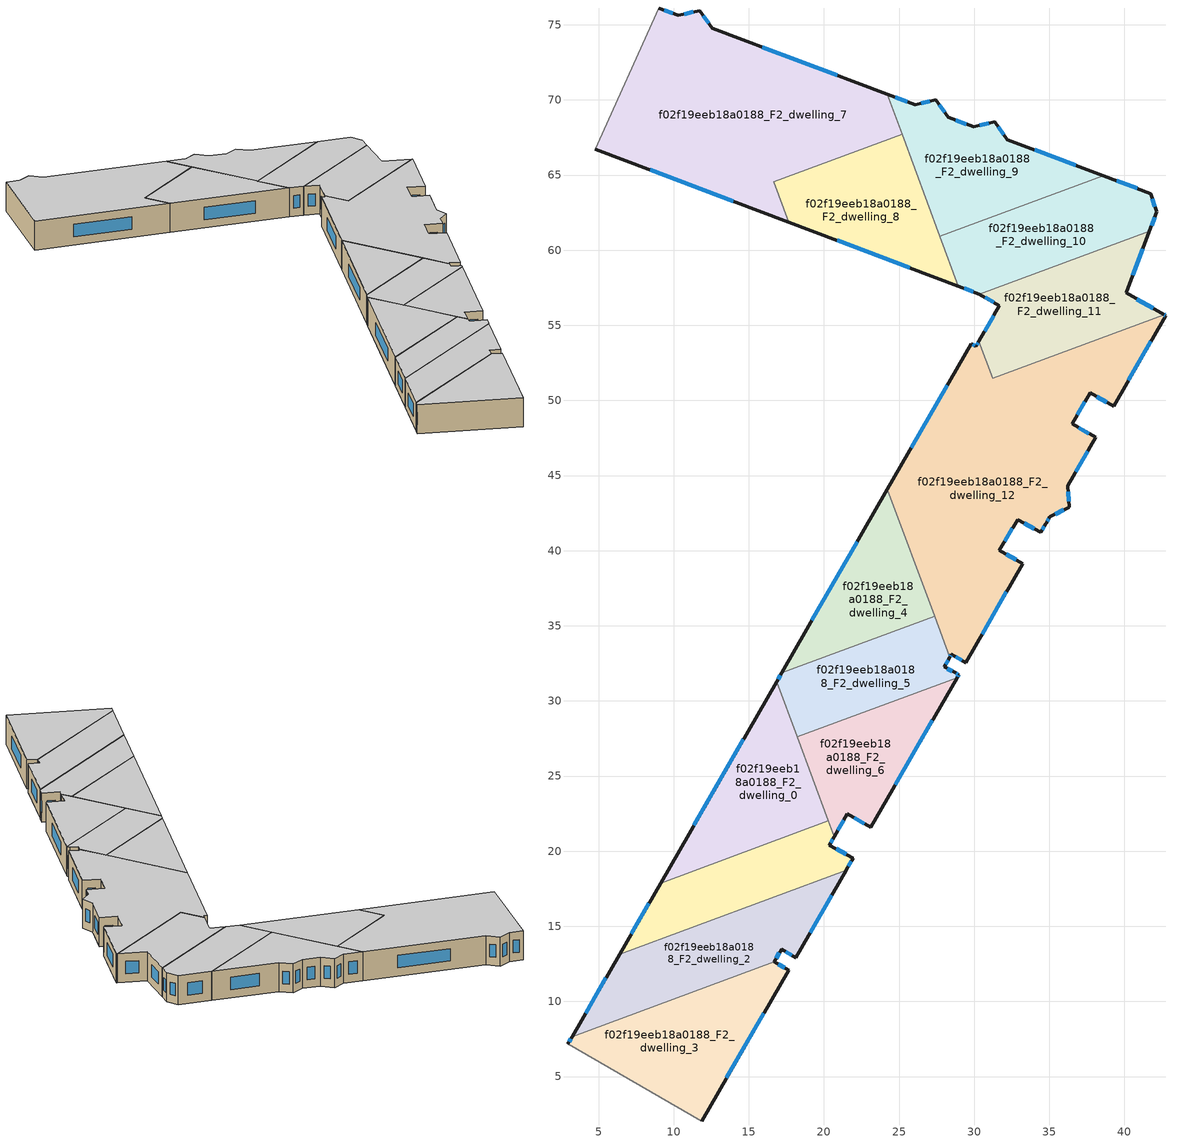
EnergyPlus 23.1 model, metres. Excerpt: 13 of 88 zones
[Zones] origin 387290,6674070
f02f19eeb18a0188_F2_dwelling_0
 floor to f02f19eeb18a0188_F1_dwelling_0 (EU_floor_Construction): 16.85,31.29 20.29,22.01 9.13,17.88 z6
 wall outside (EU_wall_Construction): 16.85,31.29 9.13,17.88 z6:9
 wall to f02f19eeb18a0188_F2_dwelling_1 (EU_wall_Construction): 9.13,17.88 20.29,22.01 z6:9
 wall to f02f19eeb18a0188_F2_dwelling_6 (EU_wall_Construction): 20.29,22.01 18.22,27.61 z6:9
 wall to f02f19eeb18a0188_F2_dwelling_5 (EU_wall_Construction): 18.22,27.61 16.85,31.29 z6:9
 window (EU_Window_Construction): 14.65,27.46 11.33,21.71 z6.86:8.14
 ceiling to f02f19eeb18a0188_F3_dwelling_0 (EU_floor_Construction): 20.29,22.01 16.85,31.29 9.13,17.88 z9
f02f19eeb18a0188_F2_dwelling_1
 floor to f02f19eeb18a0188_F1_dwelling_1 (EU_floor_Construction): 20.68,20.95 20.37,20.41 21.95,19.54 21.49,18.76 21.47,18.73 6.4,13.14 9.13,17.88 20.29,22.01 z6
 wall outside (EU_wall_Construction): 21.47,18.73 21.49,18.76 21.95,19.54 20.37,20.41 20.68,20.95 / 9.13,17.88 6.4,13.14 z6:9
 wall to f02f19eeb18a0188_F2_dwelling_2 (EU_wall_Construction): 6.4,13.14 21.47,18.73 z6:9
 wall to f02f19eeb18a0188_F2_dwelling_6 (EU_wall_Construction): 20.68,20.95 20.29,22.01 z6:9
 window (EU_Window_Construction): 20.46,20.56 20.59,20.8 / 21.49,19.79 20.82,20.16 / 21.62,18.98 21.82,19.32 / 8.35,16.53 7.18,14.5 z6.86:8.14
 ceiling to f02f19eeb18a0188_F3_dwelling_1 (EU_floor_Construction): 21.47,18.73 21.49,18.76 21.95,19.54 20.37,20.41 20.68,20.95 20.29,22.01 9.13,17.88 6.4,13.14 z9
f02f19eeb18a0188_F2_dwelling_10
 floor to f02f19eeb18a0188_F1_dwelling_10 (EU_floor_Construction): 41.74,63.77 42.15,62.55 41.67,61.27 30.35,57.08 28.96,57.61 27.72,60.94 38.59,64.96 z6
 wall outside (EU_wall_Construction): 41.67,61.27 42.15,62.55 41.74,63.77 38.59,64.96 / 28.96,57.61 30.35,57.08 z6:9
 wall to f02f19eeb18a0188_F2_dwelling_11 (EU_wall_Construction): 30.35,57.08 41.67,61.27 z6:9
 wall to f02f19eeb18a0188_F2_dwelling_9 (EU_wall_Construction): 38.59,64.96 27.72,60.94 z6:9
 wall to f02f19eeb18a0188_F2_dwelling_8 (EU_wall_Construction): 27.72,60.94 28.96,57.61 z6:9
 window (EU_Window_Construction): 40.84,64.11 39.49,64.62 / 42.03,62.9 41.86,63.42 / 41.81,61.64 42.01,62.18 / 29.36,57.46 29.95,57.23 z6.86:8.14
 ceiling to f02f19eeb18a0188_F3_dwelling_10 (EU_floor_Construction): 41.67,61.27 42.15,62.55 41.74,63.77 38.59,64.96 27.72,60.94 28.96,57.61 30.35,57.08 z9
f02f19eeb18a0188_F2_dwelling_11
 floor to f02f19eeb18a0188_F1_dwelling_11 (EU_floor_Construction): 41.67,61.27 40.12,57.16 42.64,55.71 31.22,51.48 30.32,53.94 31.68,56.31 30.35,57.08 z6
 wall outside (EU_wall_Construction): 42.64,55.71 40.12,57.16 41.67,61.27 / 30.35,57.08 31.68,56.31 30.32,53.94 z6:9
 wall to f02f19eeb18a0188_F2_dwelling_12 (EU_wall_Construction): 30.32,53.94 31.22,51.48 42.64,55.71 z6:9
 window (EU_Window_Construction): 41.92,56.12 40.84,56.75 / 31.29,55.63 30.71,54.62 / 30.73,56.86 31.3,56.53 / 40.56,58.34 41.23,60.1 z6.86:8.14
 ceiling to f02f19eeb18a0188_F3_dwelling_11 (EU_floor_Construction): 42.64,55.71 40.12,57.16 41.67,61.27 30.35,57.08 31.68,56.31 30.32,53.94 31.22,51.48 z9
f02f19eeb18a0188_F2_dwelling_12
 floor to f02f19eeb18a0188_F1_dwelling_12 (EU_floor_Construction): 42.75,55.65 39.28,49.62 37.72,50.52 36.52,48.44 38.08,47.54 36.23,44.33 36.33,42.9 35.03,42.26 34.79,41.84 34.77,41.8 34.43,41.22 32.9,42.07 31.68,40.04 33.24,39.14 29.44,32.55 28.49,33.1 28.38,32.91 24.23,44.1 29.81,53.78 30.12,53.6 30.32,53.94 31.22,51.48 42.64,55.71 z6
 wall outside (EU_wall_Construction): 28.38,32.91 28.49,33.1 29.44,32.55 33.24,39.14 31.68,40.04 32.9,42.07 34.43,41.22 34.77,41.8 34.79,41.84 35.03,42.26 36.33,42.9 36.23,44.33 38.08,47.54 36.52,48.44 37.72,50.52 39.28,49.62 42.75,55.65 42.64,55.71 / 30.32,53.94 30.12,53.6 29.81,53.78 24.23,44.1 z6:9
 wall to f02f19eeb18a0188_F2_dwelling_4 (EU_wall_Construction): 24.23,44.1 27.37,35.63 z6:9
 wall to f02f19eeb18a0188_F2_dwelling_5 (EU_wall_Construction): 27.37,35.63 28.38,32.91 z6:9
 window (EU_Window_Construction): 30.53,34.43 32.15,37.26 / 28.76,32.95 29.17,32.71 / 28.41,32.96 28.46,33.05 / 28.22,51.01 25.83,46.87 / 30.03,53.65 29.9,53.73 / 30.26,53.84 30.18,53.7 / 42.72,55.67 42.67,55.69 / 40.27,51.34 41.75,53.93 / 38.16,50.26 38.83,49.88 / 36.86,49.03 37.37,49.92 / 37.63,47.8 36.96,48.18 / 36.76,45.25 37.55,46.62 / 36.3,43.31 36.26,43.92 / 35.4,42.44 35.96,42.71 / 34.86,41.96 34.96,42.14 / 34.53,41.38 34.68,41.64 / 33.34,41.83 33.99,41.46 / 32.03,40.62 32.55,41.49 / 32.79,39.39 32.12,39.78 z6.86:8.14
 ceiling to f02f19eeb18a0188_F3_dwelling_12 (EU_floor_Construction): 33.24,39.14 31.68,40.04 32.9,42.07 34.43,41.22 34.77,41.8 34.79,41.84 35.03,42.26 36.33,42.9 36.23,44.33 38.08,47.54 36.52,48.44 37.72,50.52 39.28,49.62 42.75,55.65 42.64,55.71 31.22,51.48 30.32,53.94 30.12,53.6 29.81,53.78 24.23,44.1 28.38,32.91 28.49,33.1 29.44,32.55 z9
f02f19eeb18a0188_F2_dwelling_2
 floor to f02f19eeb18a0188_F1_dwelling_2 (EU_floor_Construction): 21.47,18.73 18.13,12.92 17.18,13.47 16.7,12.64 3.24,7.66 6.4,13.14 z6
 wall outside (EU_wall_Construction): 16.7,12.64 17.18,13.47 18.13,12.92 21.47,18.73 / 6.4,13.14 3.24,7.66 z6:9
 wall to f02f19eeb18a0188_F2_dwelling_3 (EU_wall_Construction): 3.24,7.66 16.7,12.64 z6:9
 window (EU_Window_Construction): 19.09,14.58 20.52,17.07 / 17.45,13.32 17.86,13.08 / 16.84,12.88 17.04,13.24 / 5.49,11.58 4.14,9.22 z6.86:8.14
 ceiling to f02f19eeb18a0188_F3_dwelling_2 (EU_floor_Construction): 18.13,12.92 21.47,18.73 6.4,13.14 3.24,7.66 16.7,12.64 17.18,13.47 z9
f02f19eeb18a0188_F2_dwelling_3
 floor to f02f19eeb18a0188_F1_dwelling_3 (EU_floor_Construction): 17.65,12.09 11.86,2.04 2.96,7.17 3.24,7.66 16.7,12.64 z6
 wall outside (EU_wall_Construction): 3.24,7.66 2.96,7.17 / 11.86,2.04 17.65,12.09 16.7,12.64 z6:9
 wall adiabatic (EU_wall_Construction): 2.96,7.17 11.86,2.04 z6:9
 window (EU_Window_Construction): 3.16,7.52 3.04,7.31 / 17.38,12.25 16.97,12.48 / 13.52,4.91 16,9.22 z6.86:8.14
 ceiling to f02f19eeb18a0188_F3_dwelling_3 (EU_floor_Construction): 11.86,2.04 17.65,12.09 16.7,12.64 3.24,7.66 2.96,7.17 z9
f02f19eeb18a0188_F2_dwelling_4
 floor to f02f19eeb18a0188_F1_dwelling_4 (EU_floor_Construction): 24.23,44.1 27.37,35.63 17.18,31.86 z6
 wall outside (EU_wall_Construction): 24.23,44.1 17.18,31.86 z6:9
 wall to f02f19eeb18a0188_F2_dwelling_5 (EU_wall_Construction): 17.18,31.86 27.37,35.63 z6:9
 window (EU_Window_Construction): 22.22,40.6 19.2,35.36 z6.86:8.14
 ceiling to f02f19eeb18a0188_F3_dwelling_4 (EU_floor_Construction): 27.37,35.63 24.23,44.1 17.18,31.86 z9
f02f19eeb18a0188_F2_dwelling_5
 floor to f02f19eeb18a0188_F1_dwelling_5 (EU_floor_Construction): 27.37,35.63 28.38,32.91 28.01,32.27 28.76,31.87 28.98,31.76 28.87,31.57 28.86,31.55 18.22,27.61 16.85,31.29 17.18,31.86 z6
 wall outside (EU_wall_Construction): 17.18,31.86 16.85,31.29 / 28.86,31.55 28.87,31.57 28.98,31.76 28.76,31.87 28.01,32.27 28.38,32.91 z6:9
 wall to f02f19eeb18a0188_F2_dwelling_6 (EU_wall_Construction): 18.22,27.61 28.86,31.55 z6:9
 window (EU_Window_Construction): 17.09,31.7 16.95,31.45 / 28.11,32.45 28.27,32.73 / 28.55,31.99 28.22,32.16 / 28.92,31.79 28.82,31.84 / 28.9,31.62 28.95,31.7 z6.86:8.14
 ceiling to f02f19eeb18a0188_F3_dwelling_5 (EU_floor_Construction): 28.86,31.55 28.87,31.57 28.98,31.76 28.76,31.87 28.01,32.27 28.38,32.91 27.37,35.63 17.18,31.86 16.85,31.29 18.22,27.61 z9
f02f19eeb18a0188_F2_dwelling_6
 floor to f02f19eeb18a0188_F1_dwelling_6 (EU_floor_Construction): 28.86,31.55 23.12,21.59 21.56,22.49 20.68,20.95 18.22,27.61 z6
 wall outside (EU_wall_Construction): 20.68,20.95 21.56,22.49 23.12,21.59 28.86,31.55 z6:9
 window (EU_Window_Construction): 24.76,24.43 27.22,28.7 / 22.01,22.23 22.68,21.84 / 20.93,21.39 21.31,22.05 z6.86:8.14
 ceiling to f02f19eeb18a0188_F3_dwelling_6 (EU_floor_Construction): 23.12,21.59 28.86,31.55 18.22,27.61 20.68,20.95 21.56,22.49 z9
f02f19eeb18a0188_F2_dwelling_7
 floor to f02f19eeb18a0188_F1_dwelling_7 (EU_floor_Construction): 24.23,70.37 25.22,67.71 16.66,64.54 17.66,61.87 4.77,66.73 9,76.12 10.32,75.62 11.72,75.95 12.56,74.78 z6
 wall outside (EU_wall_Construction): 24.23,70.37 12.56,74.78 11.72,75.95 10.32,75.62 9,76.12 / 4.77,66.73 17.66,61.87 z6:9
 wall to f02f19eeb18a0188_F2_dwelling_8 (EU_wall_Construction): 17.66,61.87 16.66,64.54 25.22,67.71 z6:9
 wall adiabatic (EU_wall_Construction): 9,76.12 4.77,66.73 z6:9
 wall to f02f19eeb18a0188_F2_dwelling_9 (EU_wall_Construction): 25.22,67.71 24.23,70.37 z6:9
 window (EU_Window_Construction): 12.32,75.11 11.96,75.62 / 20.9,71.63 15.9,73.52 / 8.45,65.34 13.97,63.26 / 9.94,75.77 9.38,75.98 / 11.32,75.86 10.72,75.72 z6.86:8.14
 ceiling to f02f19eeb18a0188_F3_dwelling_7 (EU_floor_Construction): 25.22,67.71 24.23,70.37 12.56,74.78 11.72,75.95 10.32,75.62 9,76.12 4.77,66.73 17.66,61.87 16.66,64.54 z9
f02f19eeb18a0188_F2_dwelling_8
 floor to f02f19eeb18a0188_F1_dwelling_8 (EU_floor_Construction): 25.22,67.71 28.96,57.61 17.66,61.87 16.66,64.54 z6
 wall outside (EU_wall_Construction): 17.66,61.87 28.96,57.61 z6:9
 wall to f02f19eeb18a0188_F2_dwelling_9 (EU_wall_Construction): 27.72,60.94 25.22,67.71 z6:9
 window (EU_Window_Construction): 20.88,60.65 25.73,58.82 z6.86:8.14
 ceiling to f02f19eeb18a0188_F3_dwelling_8 (EU_floor_Construction): 28.96,57.61 25.22,67.71 16.66,64.54 17.66,61.87 z9
f02f19eeb18a0188_F2_dwelling_9
 floor to f02f19eeb18a0188_F1_dwelling_9 (EU_floor_Construction): 38.59,64.96 27.72,60.94 24.23,70.37 26.09,69.67 27.45,70.02 28.29,68.85 29.97,68.21 31.37,68.54 32.21,67.37 z6
 wall outside (EU_wall_Construction): 38.59,64.96 32.21,67.37 31.37,68.54 29.97,68.21 28.29,68.85 27.45,70.02 26.09,69.67 24.23,70.37 z6:9
 window (EU_Window_Construction): 28.05,69.18 27.69,69.68 / 29.49,68.39 28.77,68.67 / 30.97,68.44 30.37,68.3 / 31.97,67.7 31.61,68.2 / 36.77,65.65 34.04,66.68 / 25.56,69.87 24.76,70.17 / 27.06,69.92 26.48,69.77 z6.86:8.14
 ceiling to f02f19eeb18a0188_F3_dwelling_9 (EU_floor_Construction): 38.59,64.96 32.21,67.37 31.37,68.54 29.97,68.21 28.29,68.85 27.45,70.02 26.09,69.67 24.23,70.37 27.72,60.94 z9
[Building]
EU S2 Campaign: North Axis=0; Terrain=City; Solar Distribution=FullExterior
[Site:Location]
Helsinki-Vantaa.AP: Latitude=60.317; Longitude=24.963; Time Zone=2; Elevation=54.6
[SizingPeriod:WeatherFileDays]
AnnualSizingPeriod: Begin Month=1; Begin Day of Month=1; End Month=12; End Day of Month=31; Day of Week for Start Day=Monday; Use Weather File Daylight Saving Period=No; Use Weather File Rain and Snow Indicators=No
[MATERIAL]
EU_InternalMass_Material: Roughness=MediumRough; Thickness=0.1; Conductivity=1; Density=1800; Specific Heat=900; Thermal Absorptance=0.9; Solar Absorptance=0.7; Visible Absorptance=0.7
[MATERIAL:NOMASS] Roughness=MediumRough; Thermal Absorptance=0.9; Solar Absorptance=0.7; Visible Absorptance=0.7
Name | Thermal Resistance
EU_wall_NoMass | 2.6932
EU_floor_NoMass | 2.22482
[WINDOWMATERIAL:SIMPLEGLAZINGSYSTEM]
EU_Window_SimpleGlazing: UFactor=2.14966; Solar Heat Gain Coefficient=0.7; Visible Transmittance=0.7
[CONSTRUCTION]
EU_wall_Construction: EU_wall_NoMass
EU_floor_Construction: EU_floor_NoMass
EU_Window_Construction: EU_Window_SimpleGlazing
EU_InternalMass_Construction: EU_InternalMass_Material
[ZONE] Type=1; Multiplier=1; Ceiling Height=autocalculate; Floor Area=autocalculate; Part of Total Floor Area=Yes
Name | Volume
f02f19eeb18a0188_F2_dwelling_0 | 176.631
f02f19eeb18a0188_F2_dwelling_1 | 147.568
f02f19eeb18a0188_F2_dwelling_10 | 180.247
f02f19eeb18a0188_F2_dwelling_11 | 181.058
f02f19eeb18a0188_F2_dwelling_12 | 530.786
f02f19eeb18a0188_F2_dwelling_2 | 194.271
f02f19eeb18a0188_F2_dwelling_3 | 205.6
f02f19eeb18a0188_F2_dwelling_4 | 147.116
f02f19eeb18a0188_F2_dwelling_5 | 147.178
f02f19eeb18a0188_F2_dwelling_6 | 147.1
f02f19eeb18a0188_F2_dwelling_7 | 465.847
f02f19eeb18a0188_F2_dwelling_8 | 186.424
f02f19eeb18a0188_F2_dwelling_9 | 180.656
[INTERNALMASS] Construction=EU_InternalMass_Construction
Name | Zone or ZoneList | Surface Area
f02f19eeb18a0188_F2_dwelling_0_EU_InternalMass | f02f19eeb18a0188_F2_dwelling_0 | 58.8772
f02f19eeb18a0188_F2_dwelling_1_EU_InternalMass | f02f19eeb18a0188_F2_dwelling_1 | 49.1831
f02f19eeb18a0188_F2_dwelling_2_EU_InternalMass | f02f19eeb18a0188_F2_dwelling_2 | 64.764
f02f19eeb18a0188_F2_dwelling_3_EU_InternalMass | f02f19eeb18a0188_F2_dwelling_3 | 68.5334
f02f19eeb18a0188_F2_dwelling_4_EU_InternalMass | f02f19eeb18a0188_F2_dwelling_4 | 49.0386
f02f19eeb18a0188_F2_dwelling_5_EU_InternalMass | f02f19eeb18a0188_F2_dwelling_5 | 49.0591
f02f19eeb18a0188_F2_dwelling_6_EU_InternalMass | f02f19eeb18a0188_F2_dwelling_6 | 49.0329
f02f19eeb18a0188_F2_dwelling_7_EU_InternalMass | f02f19eeb18a0188_F2_dwelling_7 | 155.287
f02f19eeb18a0188_F2_dwelling_8_EU_InternalMass | f02f19eeb18a0188_F2_dwelling_8 | 62.1413
f02f19eeb18a0188_F2_dwelling_9_EU_InternalMass | f02f19eeb18a0188_F2_dwelling_9 | 60.2184
f02f19eeb18a0188_F2_dwelling_10_EU_InternalMass | f02f19eeb18a0188_F2_dwelling_10 | 60.0824
f02f19eeb18a0188_F2_dwelling_11_EU_InternalMass | f02f19eeb18a0188_F2_dwelling_11 | 60.3525
f02f19eeb18a0188_F2_dwelling_12_EU_InternalMass | f02f19eeb18a0188_F2_dwelling_12 | 176.927
[OTHEREQUIPMENT] Fuel Type=Electricity; Design Level Calculation Method=Watts/Area; Power per Zone Floor Area=1; Fraction Latent=0; Fraction Radiant=0; Fraction Lost=0; Carbon Dioxide Generation Rate=0; EndUse Subcategory=EU_Step8_InternalGains
Name | Zone or ZoneList or Space or SpaceList | Schedule
EU_Step8_InternalGain_f02f19eeb18a0188_F2_dwelling_0_f000 | f02f19eeb18a0188_F2_dwelling_0 | EU_Step8_GainSchedule_f02f19eeb18a0188_F2_dwelling_0_f000
EU_Step8_InternalGain_f02f19eeb18a0188_F2_dwelling_1_f000 | f02f19eeb18a0188_F2_dwelling_1 | EU_Step8_GainSchedule_f02f19eeb18a0188_F2_dwelling_1_f000
EU_Step8_InternalGain_f02f19eeb18a0188_F2_dwelling_2_f000 | f02f19eeb18a0188_F2_dwelling_2 | EU_Step8_GainSchedule_f02f19eeb18a0188_F2_dwelling_2_f000
EU_Step8_InternalGain_f02f19eeb18a0188_F2_dwelling_3_f000 | f02f19eeb18a0188_F2_dwelling_3 | EU_Step8_GainSchedule_f02f19eeb18a0188_F2_dwelling_3_f000
EU_Step8_InternalGain_f02f19eeb18a0188_F2_dwelling_4_f000 | f02f19eeb18a0188_F2_dwelling_4 | EU_Step8_GainSchedule_f02f19eeb18a0188_F2_dwelling_4_f000
EU_Step8_InternalGain_f02f19eeb18a0188_F2_dwelling_5_f000 | f02f19eeb18a0188_F2_dwelling_5 | EU_Step8_GainSchedule_f02f19eeb18a0188_F2_dwelling_5_f000
EU_Step8_InternalGain_f02f19eeb18a0188_F2_dwelling_6_f000 | f02f19eeb18a0188_F2_dwelling_6 | EU_Step8_GainSchedule_f02f19eeb18a0188_F2_dwelling_6_f000
EU_Step8_InternalGain_f02f19eeb18a0188_F2_dwelling_7_f000 | f02f19eeb18a0188_F2_dwelling_7 | EU_Step8_GainSchedule_f02f19eeb18a0188_F2_dwelling_7_f000
EU_Step8_InternalGain_f02f19eeb18a0188_F2_dwelling_8_f000 | f02f19eeb18a0188_F2_dwelling_8 | EU_Step8_GainSchedule_f02f19eeb18a0188_F2_dwelling_8_f000
EU_Step8_InternalGain_f02f19eeb18a0188_F2_dwelling_9_f000 | f02f19eeb18a0188_F2_dwelling_9 | EU_Step8_GainSchedule_f02f19eeb18a0188_F2_dwelling_9_f000
EU_Step8_InternalGain_f02f19eeb18a0188_F2_dwelling_10_f000 | f02f19eeb18a0188_F2_dwelling_10 | EU_Step8_GainSchedule_f02f19eeb18a0188_F2_dwelling_10_f000
EU_Step8_InternalGain_f02f19eeb18a0188_F2_dwelling_11_f000 | f02f19eeb18a0188_F2_dwelling_11 | EU_Step8_GainSchedule_f02f19eeb18a0188_F2_dwelling_11_f000
EU_Step8_InternalGain_f02f19eeb18a0188_F2_dwelling_12_f000 | f02f19eeb18a0188_F2_dwelling_12 | EU_Step8_GainSchedule_f02f19eeb18a0188_F2_dwelling_12_f000
[ZONEVENTILATION:DESIGNFLOWRATE] Schedule=EU_AlwaysOn; Design Flow Rate Calculation Method=AirChanges/Hour; Air Changes per Hour=0.586271; Ventilation Type=Natural; Fan Pressure Rise=0; Fan Total Efficiency=1; Constant Term Coefficient=1; Temperature Term Coefficient=0; Velocity Term Coefficient=0; Velocity Squared Term Coefficient=0; Minimum Indoor Temperature=-100; Maximum Indoor Temperature=100; Delta Temperature=-100; Minimum Outdoor Temperature=-100; Maximum Outdoor Temperature=100; Maximum Wind Speed=40
Name | Zone or ZoneList or Space or SpaceList
EU_ConstantAir_f02f19eeb18a0188_F2_dwelling_0 | f02f19eeb18a0188_F2_dwelling_0
EU_ConstantAir_f02f19eeb18a0188_F2_dwelling_1 | f02f19eeb18a0188_F2_dwelling_1
EU_ConstantAir_f02f19eeb18a0188_F2_dwelling_2 | f02f19eeb18a0188_F2_dwelling_2
EU_ConstantAir_f02f19eeb18a0188_F2_dwelling_3 | f02f19eeb18a0188_F2_dwelling_3
EU_ConstantAir_f02f19eeb18a0188_F2_dwelling_4 | f02f19eeb18a0188_F2_dwelling_4
EU_ConstantAir_f02f19eeb18a0188_F2_dwelling_5 | f02f19eeb18a0188_F2_dwelling_5
EU_ConstantAir_f02f19eeb18a0188_F2_dwelling_6 | f02f19eeb18a0188_F2_dwelling_6
EU_ConstantAir_f02f19eeb18a0188_F2_dwelling_7 | f02f19eeb18a0188_F2_dwelling_7
EU_ConstantAir_f02f19eeb18a0188_F2_dwelling_8 | f02f19eeb18a0188_F2_dwelling_8
EU_ConstantAir_f02f19eeb18a0188_F2_dwelling_9 | f02f19eeb18a0188_F2_dwelling_9
EU_ConstantAir_f02f19eeb18a0188_F2_dwelling_10 | f02f19eeb18a0188_F2_dwelling_10
EU_ConstantAir_f02f19eeb18a0188_F2_dwelling_11 | f02f19eeb18a0188_F2_dwelling_11
EU_ConstantAir_f02f19eeb18a0188_F2_dwelling_12 | f02f19eeb18a0188_F2_dwelling_12
[HVACTEMPLATE:THERMOSTAT] Constant Heating Setpoint=20; Constant Cooling Setpoint=50
EU_HeatOnly_f02f19eeb18a0188_F1_dwelling_11; EU_HeatOnly_f02f19eeb18a0188_F1_dwelling_12; EU_HeatOnly_f02f19eeb18a0188_F2_dwelling_0; EU_HeatOnly_f02f19eeb18a0188_F2_dwelling_1; EU_HeatOnly_f02f19eeb18a0188_F2_dwelling_2; EU_HeatOnly_f02f19eeb18a0188_F2_dwelling_3; EU_HeatOnly_f02f19eeb18a0188_F2_dwelling_4; EU_HeatOnly_f02f19eeb18a0188_F2_dwelling_5; EU_HeatOnly_f02f19eeb18a0188_F2_dwelling_6; EU_HeatOnly_f02f19eeb18a0188_F2_dwelling_7; EU_HeatOnly_f02f19eeb18a0188_F2_dwelling_8; EU_HeatOnly_f02f19eeb18a0188_F2_dwelling_9; EU_HeatOnly_f02f19eeb18a0188_F2_dwelling_10; EU_HeatOnly_f02f19eeb18a0188_F2_dwelling_11; EU_HeatOnly_f02f19eeb18a0188_F2_dwelling_12; EU_HeatOnly_f02f19eeb18a0188_F3_dwelling_0; EU_HeatOnly_f02f19eeb18a0188_F3_dwelling_1; EU_HeatOnly_f02f19eeb18a0188_F3_dwelling_2; EU_HeatOnly_f02f19eeb18a0188_F3_dwelling_3; EU_HeatOnly_f02f19eeb18a0188_F3_dwelling_4; EU_HeatOnly_f02f19eeb18a0188_F3_dwelling_5; EU_HeatOnly_f02f19eeb18a0188_F3_dwelling_6; EU_HeatOnly_f02f19eeb18a0188_F3_dwelling_7; EU_HeatOnly_f02f19eeb18a0188_F3_dwelling_8; EU_HeatOnly_f02f19eeb18a0188_F3_dwelling_9; EU_HeatOnly_f02f19eeb18a0188_F3_dwelling_10; EU_HeatOnly_f02f19eeb18a0188_F3_dwelling_11; EU_HeatOnly_f02f19eeb18a0188_F3_dwelling_12; EU_HeatOnly_f02f19eeb18a0188_F4_dwelling_0; EU_HeatOnly_f02f19eeb18a0188_F4_dwelling_1; EU_HeatOnly_f02f19eeb18a0188_F4_dwelling_2; EU_HeatOnly_f02f19eeb18a0188_F4_dwelling_3; EU_HeatOnly_f02f19eeb18a0188_F4_dwelling_4; EU_HeatOnly_f02f19eeb18a0188_F4_dwelling_5; EU_HeatOnly_f02f19eeb18a0188_F4_dwelling_6; EU_HeatOnly_f02f19eeb18a0188_F4_dwelling_7; EU_HeatOnly_f02f19eeb18a0188_F4_dwelling_8; EU_HeatOnly_f02f19eeb18a0188_F4_dwelling_9; EU_HeatOnly_f02f19eeb18a0188_F4_dwelling_10; EU_HeatOnly_f02f19eeb18a0188_F4_dwelling_11; EU_HeatOnly_f02f19eeb18a0188_F5_dwelling_0; EU_HeatOnly_f02f19eeb18a0188_F5_dwelling_1; EU_HeatOnly_f02f19eeb18a0188_F5_dwelling_2; EU_HeatOnly_f02f19eeb18a0188_F5_dwelling_3; EU_HeatOnly_f02f19eeb18a0188_F5_dwelling_4; EU_HeatOnly_f02f19eeb18a0188_F5_dwelling_5; EU_HeatOnly_f02f19eeb18a0188_F5_dwelling_6; EU_HeatOnly_f02f19eeb18a0188_F5_dwelling_7; EU_HeatOnly_f02f19eeb18a0188_F5_dwelling_8; EU_HeatOnly_f02f19eeb18a0188_F5_dwelling_9; EU_HeatOnly_f02f19eeb18a0188_F5_dwelling_10; EU_HeatOnly_f02f19eeb18a0188_F5_dwelling_11; EU_HeatOnly_f02f19eeb18a0188_F6_dwelling_0; EU_HeatOnly_f02f19eeb18a0188_F6_dwelling_1; EU_HeatOnly_f02f19eeb18a0188_F6_dwelling_2; EU_HeatOnly_f02f19eeb18a0188_F6_dwelling_3; EU_HeatOnly_f02f19eeb18a0188_F6_dwelling_4; EU_HeatOnly_f02f19eeb18a0188_F6_dwelling_5; EU_HeatOnly_f02f19eeb18a0188_F6_dwelling_6; EU_HeatOnly_f02f19eeb18a0188_F6_dwelling_7; EU_HeatOnly_f02f19eeb18a0188_F6_dwelling_8; EU_HeatOnly_f02f19eeb18a0188_F6_dwelling_9; EU_HeatOnly_f02f19eeb18a0188_F6_dwelling_10; EU_HeatOnly_f02f19eeb18a0188_F6_dwelling_11
[HVACTEMPLATE:ZONE:IDEALLOADSAIRSYSTEM] System Availability Schedule=EU_AlwaysOn; Maximum Heating Supply Air Temperature=50; Minimum Cooling Supply Air Temperature=13; Maximum Heating Supply Air Humidity Ratio=0.0156; Minimum Cooling Supply Air Humidity Ratio=0.0077; Heating Limit=NoLimit; Cooling Limit=NoLimit; Heating Availability Schedule=EU_AlwaysOn; Cooling Availability Schedule=EU_CoolingOff; Dehumidification Control Type=ConstantSensibleHeatRatio; Cooling Sensible Heat Ratio=0.7; Dehumidification Setpoint=60; Humidification Control Type=None; Humidification Setpoint=30; Outdoor Air Method=None; Outdoor Air Flow Rate per Person=0.00944; Outdoor Air Flow Rate per Zone Floor Area=0; Outdoor Air Flow Rate per Zone=0; Demand Controlled Ventilation Type=None; Outdoor Air Economizer Type=NoEconomizer; Heat Recovery Type=None; Sensible Heat Recovery Effectiveness=0.7; Latent Heat Recovery Effectiveness=0.65
Name | Template Thermostat
f02f19eeb18a0188_F2_dwelling_0 | EU_HeatOnly_f02f19eeb18a0188_F2_dwelling_0
f02f19eeb18a0188_F2_dwelling_1 | EU_HeatOnly_f02f19eeb18a0188_F2_dwelling_1
f02f19eeb18a0188_F2_dwelling_2 | EU_HeatOnly_f02f19eeb18a0188_F2_dwelling_2
f02f19eeb18a0188_F2_dwelling_3 | EU_HeatOnly_f02f19eeb18a0188_F2_dwelling_3
f02f19eeb18a0188_F2_dwelling_4 | EU_HeatOnly_f02f19eeb18a0188_F2_dwelling_4
f02f19eeb18a0188_F2_dwelling_5 | EU_HeatOnly_f02f19eeb18a0188_F2_dwelling_5
f02f19eeb18a0188_F2_dwelling_6 | EU_HeatOnly_f02f19eeb18a0188_F2_dwelling_6
f02f19eeb18a0188_F2_dwelling_7 | EU_HeatOnly_f02f19eeb18a0188_F2_dwelling_7
f02f19eeb18a0188_F2_dwelling_8 | EU_HeatOnly_f02f19eeb18a0188_F2_dwelling_8
f02f19eeb18a0188_F2_dwelling_9 | EU_HeatOnly_f02f19eeb18a0188_F2_dwelling_9
f02f19eeb18a0188_F2_dwelling_10 | EU_HeatOnly_f02f19eeb18a0188_F2_dwelling_10
f02f19eeb18a0188_F2_dwelling_11 | EU_HeatOnly_f02f19eeb18a0188_F2_dwelling_11
f02f19eeb18a0188_F2_dwelling_12 | EU_HeatOnly_f02f19eeb18a0188_F2_dwelling_12
[SIZING:ZONE] Zone Cooling Design Supply Air Temperature Input Method=SupplyAirTemperature; Zone Cooling Design Supply Air Temperature=13; Zone Heating Design Supply Air Temperature Input Method=SupplyAirTemperature; Zone Heating Design Supply Air Temperature=50; Zone Cooling Design Supply Air Humidity Ratio=0.008; Zone Heating Design Supply Air Humidity Ratio=0.008; Cooling Design Air Flow Method=DesignDay; Cooling Design Air Flow Rate=0; Cooling Minimum Air Flow per Zone Floor Area=0.000762; Cooling Minimum Air Flow=0; Cooling Minimum Air Flow Fraction=0.2; Heating Design Air Flow Method=DesignDay; Heating Design Air Flow Rate=0; Heating Maximum Air Flow per Zone Floor Area=0.002032; Heating Maximum Air Flow=0.141576; Heating Maximum Air Flow Fraction=0.3; Account for Dedicated Outdoor Air System=No; Dedicated Outdoor Air System Control Strategy=NeutralSupplyAir; Dedicated Outdoor Air Low Setpoint Temperature for Design=autosize; Dedicated Outdoor Air High Setpoint Temperature for Design=autosize; Zone Load Sizing Method=Sensible Load Only No Latent Load; Zone Latent Cooling Design Supply Air Humidity Ratio Input Method=HumidityRatioDifference; Zone Cooling Design Supply Air Humidity Ratio Difference=0.005; Zone Latent Heating Design Supply Air Humidity Ratio Input Method=HumidityRatioDifference; Zone Humidification Design Supply Air Humidity Ratio Difference=0.005
f02f19eeb18a0188_F2_dwelling_0; f02f19eeb18a0188_F2_dwelling_1; f02f19eeb18a0188_F2_dwelling_2; f02f19eeb18a0188_F2_dwelling_3; f02f19eeb18a0188_F2_dwelling_4; f02f19eeb18a0188_F2_dwelling_5; f02f19eeb18a0188_F2_dwelling_6; f02f19eeb18a0188_F2_dwelling_7; f02f19eeb18a0188_F2_dwelling_8; f02f19eeb18a0188_F2_dwelling_9; f02f19eeb18a0188_F2_dwelling_10; f02f19eeb18a0188_F2_dwelling_11; f02f19eeb18a0188_F2_dwelling_12
[SCHEDULE:CONSTANT]
Name | Hourly Value
EU_AlwaysOn | 1
EU_CoolingOff | 0
[SCHEDULE:FILE] Column Number=1; Rows to Skip at Top=0; Number of Hours of Data=8760; Column Separator=Comma; Interpolate to Timestep=No; Minutes per Item=60; Adjust Schedule for Daylight Savings=Yes
Name | File
EU_Step8_GainSchedule_f02f19eeb18a0188_F2_dwelling_0_f000 | ../../schedules/f02f19eeb18a0188/f02f19eeb18a0188_F2_dwelling_0_f000_gain.csv
EU_Step8_GainSchedule_f02f19eeb18a0188_F2_dwelling_1_f000 | ../../schedules/f02f19eeb18a0188/f02f19eeb18a0188_F2_dwelling_1_f000_gain.csv
EU_Step8_GainSchedule_f02f19eeb18a0188_F2_dwelling_2_f000 | ../../schedules/f02f19eeb18a0188/f02f19eeb18a0188_F2_dwelling_2_f000_gain.csv
EU_Step8_GainSchedule_f02f19eeb18a0188_F2_dwelling_3_f000 | ../../schedules/f02f19eeb18a0188/f02f19eeb18a0188_F2_dwelling_3_f000_gain.csv
EU_Step8_GainSchedule_f02f19eeb18a0188_F2_dwelling_4_f000 | ../../schedules/f02f19eeb18a0188/f02f19eeb18a0188_F2_dwelling_4_f000_gain.csv
EU_Step8_GainSchedule_f02f19eeb18a0188_F2_dwelling_5_f000 | ../../schedules/f02f19eeb18a0188/f02f19eeb18a0188_F2_dwelling_5_f000_gain.csv
EU_Step8_GainSchedule_f02f19eeb18a0188_F2_dwelling_6_f000 | ../../schedules/f02f19eeb18a0188/f02f19eeb18a0188_F2_dwelling_6_f000_gain.csv
EU_Step8_GainSchedule_f02f19eeb18a0188_F2_dwelling_7_f000 | ../../schedules/f02f19eeb18a0188/f02f19eeb18a0188_F2_dwelling_7_f000_gain.csv
EU_Step8_GainSchedule_f02f19eeb18a0188_F2_dwelling_8_f000 | ../../schedules/f02f19eeb18a0188/f02f19eeb18a0188_F2_dwelling_8_f000_gain.csv
EU_Step8_GainSchedule_f02f19eeb18a0188_F2_dwelling_9_f000 | ../../schedules/f02f19eeb18a0188/f02f19eeb18a0188_F2_dwelling_9_f000_gain.csv
EU_Step8_GainSchedule_f02f19eeb18a0188_F2_dwelling_10_f000 | ../../schedules/f02f19eeb18a0188/f02f19eeb18a0188_F2_dwelling_10_f000_gain.csv
EU_Step8_GainSchedule_f02f19eeb18a0188_F2_dwelling_11_f000 | ../../schedules/f02f19eeb18a0188/f02f19eeb18a0188_F2_dwelling_11_f000_gain.csv
EU_Step8_GainSchedule_f02f19eeb18a0188_F2_dwelling_12_f000 | ../../schedules/f02f19eeb18a0188/f02f19eeb18a0188_F2_dwelling_12_f000_gain.csv
